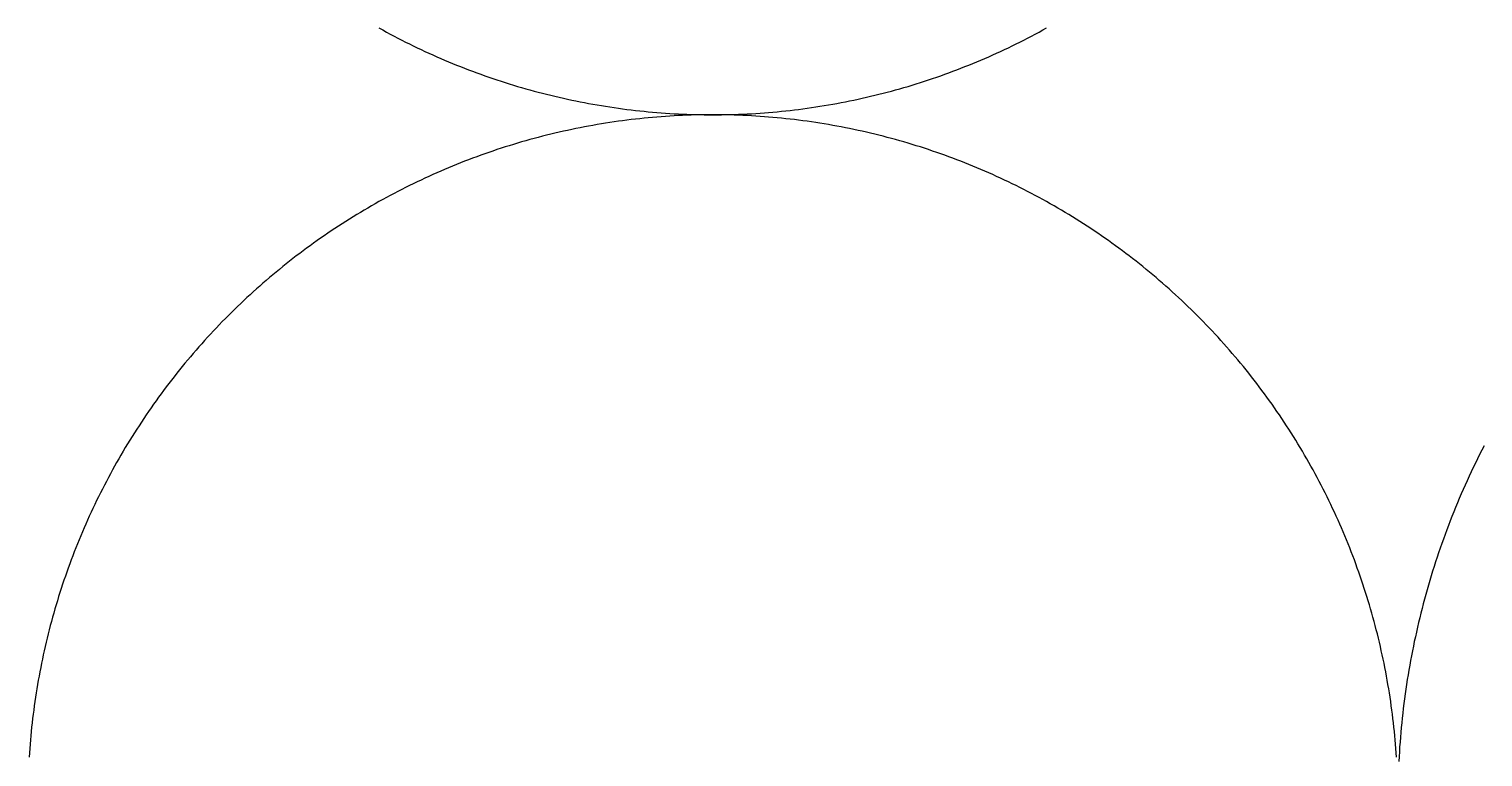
# Model space of a CAD drawing. Header units: metres. Extents: x -80 to 260, y -90 to 270.
# Drawn here: x -79.8 to 89.9, y 5.1 to 90 of the extents above; entities that cross this region are included whole.
import ezdxf

# ---------------------------------------------------------------- set-up
doc = ezdxf.new("R2010")
doc.units = ezdxf.units.M

msp = doc.modelspace()

# ---------------------------------------------------------------- linework, layer by layer
for p, q in [((-38.98, 90.139), (-38.5403, 89.8955)), ((38.5403, 89.8955), (38.98, 90.139)), ((-38.5403, 89.8955), (-38.099, 89.6547)), ((-38.099, 89.6547), (-37.6563, 89.4167)), ((-37.6563, 89.4167), (-37.2121, 89.1815)), ((-37.2121, 89.1815), (-36.7664, 88.9491)), ((-36.7664, 88.9491), (-36.3192, 88.7195)), ((-36.3192, 88.7195), (-35.8707, 88.4927)), ((-35.8707, 88.4927), (-35.4207, 88.2687)), ((35.4207, 88.2687), (35.8707, 88.4927)), ((35.8707, 88.4927), (36.3192, 88.7195)), ((36.3192, 88.7195), (36.7664, 88.9491)), ((36.7664, 88.9491), (37.2121, 89.1815)), ((37.2121, 89.1815), (37.6563, 89.4167)), ((37.6563, 89.4167), (38.099, 89.6547)), ((38.099, 89.6547), (38.5403, 89.8955)), ((-35.4207, 88.2687), (-34.9693, 88.0476)), ((-34.9693, 88.0476), (-34.5165, 87.8293)), ((-34.5165, 87.8293), (-34.0623, 87.6138)), ((-34.0623, 87.6138), (-33.6069, 87.4013)), ((-33.6069, 87.4013), (-33.15, 87.1915)), ((-33.15, 87.1915), (-32.6919, 86.9847)), ((-32.6919, 86.9847), (-32.2325, 86.7807)), ((-32.2325, 86.7807), (-31.7718, 86.5796)), ((31.7718, 86.5796), (32.2325, 86.7807)), ((32.2325, 86.7807), (32.6919, 86.9847)), ((32.6919, 86.9847), (33.15, 87.1915)), ((33.15, 87.1915), (33.6069, 87.4013)), ((33.6069, 87.4013), (34.0623, 87.6138)), ((34.0623, 87.6138), (34.5165, 87.8293)), ((34.5165, 87.8293), (34.9693, 88.0476)), ((34.9693, 88.0476), (35.4207, 88.2687)), ((-31.7718, 86.5796), (-31.3099, 86.3815)), ((-31.3099, 86.3815), (-30.8467, 86.1862)), ((-30.8467, 86.1862), (-30.3823, 85.9938)), ((-30.3823, 85.9938), (-29.9167, 85.8044)), ((-29.9167, 85.8044), (-29.45, 85.6179)), ((-29.45, 85.6179), (-28.982, 85.4343)), ((-28.982, 85.4343), (-28.5129, 85.2537)), ((-28.5129, 85.2537), (-28.0427, 85.076)), ((-28.0427, 85.076), (-27.5714, 84.9013)), ((-27.5714, 84.9013), (-27.099, 84.7296)), ((27.099, 84.7296), (27.5714, 84.9013)), ((27.5714, 84.9013), (28.0427, 85.076)), ((28.0427, 85.076), (28.5129, 85.2537)), ((28.5129, 85.2537), (28.982, 85.4343)), ((28.982, 85.4343), (29.45, 85.6179)), ((29.45, 85.6179), (29.9167, 85.8044)), ((29.9167, 85.8044), (30.3823, 85.9938)), ((30.3823, 85.9938), (30.8467, 86.1862)), ((30.8467, 86.1862), (31.3099, 86.3815)), ((31.3099, 86.3815), (31.7718, 86.5796)), ((-27.099, 84.7296), (-26.6255, 84.5608)), ((-26.6255, 84.5608), (-26.151, 84.395)), ((-26.151, 84.395), (-25.6755, 84.2321)), ((-25.6755, 84.2321), (-25.1989, 84.0723)), ((-25.1989, 84.0723), (-24.7214, 83.9155)), ((-24.7214, 83.9155), (-24.2428, 83.7617)), ((-24.2428, 83.7617), (-23.7633, 83.6108)), ((-23.7633, 83.6108), (-23.2829, 83.463)), ((-23.2829, 83.463), (-22.8015, 83.3183)), ((-22.8015, 83.3183), (-22.3193, 83.1765)), ((22.3193, 83.1765), (22.8015, 83.3183)), ((22.8015, 83.3183), (23.2829, 83.463)), ((23.2829, 83.463), (23.7633, 83.6108)), ((23.7633, 83.6108), (24.2428, 83.7617)), ((24.2428, 83.7617), (24.7214, 83.9155)), ((24.7214, 83.9155), (25.1989, 84.0723)), ((25.1989, 84.0723), (25.6755, 84.2321)), ((25.6755, 84.2321), (26.151, 84.395)), ((26.151, 84.395), (26.6255, 84.5608)), ((26.6255, 84.5608), (27.099, 84.7296)), ((-22.3193, 83.1765), (-21.8362, 83.0378)), ((-21.8362, 83.0378), (-21.3522, 82.9021)), ((-21.3522, 82.9021), (-20.8673, 82.7695)), ((-20.8673, 82.7695), (-20.3817, 82.6399)), ((-20.3817, 82.6399), (-19.8952, 82.5134)), ((-19.8952, 82.5134), (-19.4079, 82.3899)), ((-19.4079, 82.3899), (-18.9199, 82.2695)), ((-18.9199, 82.2695), (-18.4312, 82.1521)), ((-18.4312, 82.1521), (-17.9417, 82.0379)), ((-17.9417, 82.0379), (-17.4514, 81.9267)), ((-17.4514, 81.9267), (-16.9606, 81.8186)), ((-16.9606, 81.8186), (-16.469, 81.7135)), ((-16.469, 81.7135), (-15.9768, 81.6116)), ((-15.9768, 81.6116), (-15.4839, 81.5128)), ((-15.4839, 81.5128), (-14.9905, 81.417)), ((14.9905, 81.417), (15.4839, 81.5128)), ((15.4839, 81.5128), (15.9768, 81.6116)), ((15.9768, 81.6116), (16.469, 81.7135)), ((16.469, 81.7135), (16.9606, 81.8186)), ((16.9606, 81.8186), (17.4514, 81.9267)), ((17.4514, 81.9267), (17.9417, 82.0379)), ((17.9417, 82.0379), (18.4312, 82.1521)), ((18.4312, 82.1521), (18.9199, 82.2695)), ((18.9199, 82.2695), (19.4079, 82.3899)), ((19.4079, 82.3899), (19.8952, 82.5134)), ((19.8952, 82.5134), (20.3817, 82.6399)), ((20.3817, 82.6399), (20.8673, 82.7695)), ((20.8673, 82.7695), (21.3522, 82.9021)), ((21.3522, 82.9021), (21.8362, 83.0378)), ((21.8362, 83.0378), (22.3193, 83.1765)), ((-14.9905, 81.417), (-14.4965, 81.3244)), ((-14.4965, 81.3244), (-14.0018, 81.2349)), ((-14.0018, 81.2349), (-13.5067, 81.1484)), ((-13.5067, 81.1484), (-13.011, 81.0651)), ((-13.011, 81.0651), (-12.5148, 80.9849)), ((-12.5148, 80.9849), (-12.018, 80.9079)), ((-12.018, 80.9079), (-11.5209, 80.8339)), ((-11.5209, 80.8339), (-11.0232, 80.7631)), ((-11.0232, 80.7631), (-10.5251, 80.6954)), ((-10.5251, 80.6954), (-10.0267, 80.6308)), ((-10.0267, 80.6308), (-9.52777, 80.5694)), ((-9.52777, 80.5694), (-9.0285, 80.5111)), ((-9.0285, 80.5111), (-8.52888, 80.4559)), ((-8.52888, 80.4559), (-8.02893, 80.4039)), ((-8.02893, 80.4039), (-7.52866, 80.3551)), ((-7.52866, 80.3551), (-7.02809, 80.3093)), ((-7.02809, 80.3093), (-6.52724, 80.2667)), ((-6.52724, 80.2667), (-6.02614, 80.2273)), ((-6.02614, 80.2273), (-5.5248, 80.191)), ((-5.5248, 79.809), (-6.02614, 79.7727)), ((-5.5248, 80.191), (-5.02324, 80.1579)), ((-5.02324, 79.8421), (-5.5248, 79.809)), ((-5.02324, 80.1579), (-4.52147, 80.1279)), ((-4.52147, 79.8721), (-5.02324, 79.8421)), ((-4.52147, 80.1279), (-4.01953, 80.101)), ((-4.01953, 79.899), (-4.52147, 79.8721)), ((-4.01953, 80.101), (-3.51744, 80.0774)), ((-3.51744, 79.9226), (-4.01953, 79.899)), ((-3.51744, 80.0774), (-3.01521, 80.0569)), ((-3.01521, 79.9431), (-3.51744, 79.9226)), ((-3.01521, 80.0569), (-2.51285, 80.0395)), ((-2.51285, 79.9605), (-3.01521, 79.9431)), ((-2.51285, 80.0395), (-2.01041, 80.0253)), ((-2.01041, 79.9747), (-2.51285, 79.9605)), ((-2.01041, 80.0253), (-1.50787, 80.0142)), ((-1.50787, 79.9858), (-2.01041, 79.9747)), ((-1.50787, 80.0142), (-1.00528, 80.0063)), ((-1.00528, 79.9937), (-1.50787, 79.9858)), ((-1.00528, 80.0063), (-0.50264, 80.0016)), ((-0.50264, 79.9984), (-1.00528, 79.9937)), ((-0.50264, 80.0016), (0, 80)), ((0, 80), (-0.50264, 79.9984)), ((0, 80), (0.50264, 80.0016)), ((0.50264, 79.9984), (0, 80)), ((0.50264, 80.0016), (1.00528, 80.0063)), ((1.00528, 79.9937), (0.50264, 79.9984)), ((1.00528, 80.0063), (1.50787, 80.0142)), ((1.50787, 79.9858), (1.00528, 79.9937)), ((1.50787, 80.0142), (2.01041, 80.0253)), ((2.01041, 79.9747), (1.50787, 79.9858)), ((2.01041, 80.0253), (2.51285, 80.0395)), ((2.51285, 79.9605), (2.01041, 79.9747)), ((2.51285, 80.0395), (3.01521, 80.0569)), ((3.01521, 79.9431), (2.51285, 79.9605)), ((3.01521, 80.0569), (3.51744, 80.0774)), ((3.51744, 79.9226), (3.01521, 79.9431)), ((3.51744, 80.0774), (4.01953, 80.101)), ((4.01953, 79.899), (3.51744, 79.9226)), ((4.01953, 80.101), (4.52147, 80.1279)), ((4.52147, 79.8721), (4.01953, 79.899)), ((4.52147, 80.1279), (5.02324, 80.1579)), ((5.02324, 79.8421), (4.52147, 79.8721)), ((5.02324, 80.1579), (5.5248, 80.191)), ((5.5248, 79.809), (5.02324, 79.8421)), ((5.5248, 80.191), (6.02614, 80.2273)), ((6.02614, 79.7727), (5.5248, 79.809)), ((6.02614, 80.2273), (6.52724, 80.2667)), ((6.52724, 80.2667), (7.02809, 80.3093)), ((7.02809, 80.3093), (7.52866, 80.3551)), ((7.52866, 80.3551), (8.02893, 80.4039)), ((8.02893, 80.4039), (8.52888, 80.4559)), ((8.52888, 80.4559), (9.0285, 80.5111)), ((9.0285, 80.5111), (9.52777, 80.5694)), ((9.52777, 80.5694), (10.0267, 80.6308)), ((10.0267, 80.6308), (10.5251, 80.6954)), ((10.5251, 80.6954), (11.0232, 80.7631)), ((11.0232, 80.7631), (11.5209, 80.8339)), ((11.5209, 80.8339), (12.018, 80.9079)), ((12.018, 80.9079), (12.5148, 80.9849)), ((12.5148, 80.9849), (13.011, 81.0651)), ((13.011, 81.0651), (13.5067, 81.1484)), ((13.5067, 81.1484), (14.0018, 81.2349)), ((14.0018, 81.2349), (14.4965, 81.3244)), ((14.4965, 81.3244), (14.9905, 81.417)), ((-16.9606, 78.1814), (-17.4514, 78.0733)), ((-16.469, 78.2865), (-16.9606, 78.1814)), ((-15.9768, 78.3884), (-16.469, 78.2865)), ((-15.4839, 78.4872), (-15.9768, 78.3884)), ((-14.9905, 78.583), (-15.4839, 78.4872)), ((-14.4965, 78.6756), (-14.9905, 78.583)), ((-14.0018, 78.7651), (-14.4965, 78.6756)), ((-13.5067, 78.8516), (-14.0018, 78.7651)), ((-13.011, 78.9349), (-13.5067, 78.8516)), ((-12.5148, 79.0151), (-13.011, 78.9349)), ((-12.018, 79.0921), (-12.5148, 79.0151)), ((-11.5209, 79.1661), (-12.018, 79.0921)), ((-11.0232, 79.2369), (-11.5209, 79.1661)), ((-10.5251, 79.3046), (-11.0232, 79.2369)), ((-10.0267, 79.3692), (-10.5251, 79.3046)), ((-9.52777, 79.4306), (-10.0267, 79.3692)), ((-9.0285, 79.4889), (-9.52777, 79.4306)), ((-8.52888, 79.5441), (-9.0285, 79.4889)), ((-8.02893, 79.5961), (-8.52888, 79.5441)), ((-7.52866, 79.6449), (-8.02893, 79.5961)), ((-7.02809, 79.6907), (-7.52866, 79.6449)), ((-6.52724, 79.7333), (-7.02809, 79.6907)), ((-6.02614, 79.7727), (-6.52724, 79.7333)), ((6.52724, 79.7333), (6.02614, 79.7727)), ((7.02809, 79.6907), (6.52724, 79.7333)), ((7.52866, 79.6449), (7.02809, 79.6907)), ((8.02893, 79.5961), (7.52866, 79.6449)), ((8.52888, 79.5441), (8.02893, 79.5961)), ((9.0285, 79.4889), (8.52888, 79.5441)), ((9.52777, 79.4306), (9.0285, 79.4889)), ((10.0267, 79.3692), (9.52777, 79.4306)), ((10.5251, 79.3046), (10.0267, 79.3692)), ((11.0232, 79.2369), (10.5251, 79.3046)), ((11.5209, 79.1661), (11.0232, 79.2369)), ((12.018, 79.0921), (11.5209, 79.1661)), ((12.5148, 79.0151), (12.018, 79.0921)), ((13.011, 78.9349), (12.5148, 79.0151)), ((13.5067, 78.8516), (13.011, 78.9349)), ((14.0018, 78.7651), (13.5067, 78.8516)), ((14.4965, 78.6756), (14.0018, 78.7651)), ((14.9905, 78.583), (14.4965, 78.6756)), ((15.4839, 78.4872), (14.9905, 78.583)), ((15.9768, 78.3884), (15.4839, 78.4872)), ((16.469, 78.2865), (15.9768, 78.3884)), ((16.9606, 78.1814), (16.469, 78.2865)), ((17.4514, 78.0733), (16.9606, 78.1814)), ((-23.2829, 76.537), (-23.7633, 76.3892)), ((-22.8015, 76.6817), (-23.2829, 76.537)), ((-22.3193, 76.8235), (-22.8015, 76.6817)), ((-21.8362, 76.9622), (-22.3193, 76.8235)), ((-21.3522, 77.0979), (-21.8362, 76.9622)), ((-20.8673, 77.2305), (-21.3522, 77.0979)), ((-20.3817, 77.3601), (-20.8673, 77.2305)), ((-19.8952, 77.4866), (-20.3817, 77.3601)), ((-19.4079, 77.6101), (-19.8952, 77.4866)), ((-18.9199, 77.7305), (-19.4079, 77.6101)), ((-18.4312, 77.8479), (-18.9199, 77.7305)), ((-17.9417, 77.9621), (-18.4312, 77.8479)), ((-17.4514, 78.0733), (-17.9417, 77.9621)), ((17.9417, 77.9621), (17.4514, 78.0733)), ((18.4312, 77.8479), (17.9417, 77.9621)), ((18.9199, 77.7305), (18.4312, 77.8479)), ((19.4079, 77.6101), (18.9199, 77.7305)), ((19.8952, 77.4866), (19.4079, 77.6101)), ((20.3817, 77.3601), (19.8952, 77.4866)), ((20.8673, 77.2305), (20.3817, 77.3601)), ((21.3522, 77.0979), (20.8673, 77.2305)), ((21.8362, 76.9622), (21.3522, 77.0979)), ((22.3193, 76.8235), (21.8362, 76.9622)), ((22.8015, 76.6817), (22.3193, 76.8235)), ((23.2829, 76.537), (22.8015, 76.6817)), ((23.7633, 76.3892), (23.2829, 76.537)), ((-28.5129, 74.7463), (-28.982, 74.5657)), ((-28.0427, 74.924), (-28.5129, 74.7463)), ((-27.5714, 75.0987), (-28.0427, 74.924)), ((-27.099, 75.2704), (-27.5714, 75.0987)), ((-26.6255, 75.4392), (-27.099, 75.2704)), ((-26.151, 75.605), (-26.6255, 75.4392)), ((-25.6755, 75.7679), (-26.151, 75.605)), ((-25.1989, 75.9277), (-25.6755, 75.7679)), ((-24.7214, 76.0845), (-25.1989, 75.9277)), ((-24.2428, 76.2383), (-24.7214, 76.0845)), ((-23.7633, 76.3892), (-24.2428, 76.2383)), ((24.2428, 76.2383), (23.7633, 76.3892)), ((24.7214, 76.0845), (24.2428, 76.2383)), ((25.1989, 75.9277), (24.7214, 76.0845)), ((25.6755, 75.7679), (25.1989, 75.9277)), ((26.151, 75.605), (25.6755, 75.7679)), ((26.6255, 75.4392), (26.151, 75.605)), ((27.099, 75.2704), (26.6255, 75.4392)), ((27.5714, 75.0987), (27.099, 75.2704)), ((28.0427, 74.924), (27.5714, 75.0987)), ((28.5129, 74.7463), (28.0427, 74.924)), ((28.982, 74.5657), (28.5129, 74.7463)), ((-32.6919, 73.0153), (-33.15, 72.8085)), ((-32.2325, 73.2193), (-32.6919, 73.0153)), ((-31.7718, 73.4204), (-32.2325, 73.2193)), ((-31.3099, 73.6185), (-31.7718, 73.4204)), ((-30.8467, 73.8138), (-31.3099, 73.6185)), ((-30.3823, 74.0062), (-30.8467, 73.8138)), ((-29.9167, 74.1956), (-30.3823, 74.0062)), ((-29.45, 74.3821), (-29.9167, 74.1956)), ((-28.982, 74.5657), (-29.45, 74.3821)), ((29.45, 74.3821), (28.982, 74.5657)), ((29.9167, 74.1956), (29.45, 74.3821)), ((30.3823, 74.0062), (29.9167, 74.1956)), ((30.8467, 73.8138), (30.3823, 74.0062)), ((31.3099, 73.6185), (30.8467, 73.8138)), ((31.7718, 73.4204), (31.3099, 73.6185)), ((32.2325, 73.2193), (31.7718, 73.4204)), ((32.6919, 73.0153), (32.2325, 73.2193)), ((33.15, 72.8085), (32.6919, 73.0153)), ((-35.8707, 71.5073), (-36.3192, 71.2805)), ((-35.4207, 71.7313), (-35.8707, 71.5073)), ((-34.9693, 71.9524), (-35.4207, 71.7313)), ((-34.5165, 72.1707), (-34.9693, 71.9524)), ((-34.0623, 72.3862), (-34.5165, 72.1707)), ((-33.6069, 72.5987), (-34.0623, 72.3862)), ((-33.15, 72.8085), (-33.6069, 72.5987)), ((33.6069, 72.5987), (33.15, 72.8085)), ((34.0623, 72.3862), (33.6069, 72.5987)), ((34.5165, 72.1707), (34.0623, 72.3862)), ((34.9693, 71.9524), (34.5165, 72.1707)), ((35.4207, 71.7313), (34.9693, 71.9524)), ((35.8707, 71.5073), (35.4207, 71.7313)), ((36.3192, 71.2805), (35.8707, 71.5073)), ((-39.4182, 69.6147), (-39.8548, 69.3656)), ((-38.98, 69.861), (-39.4182, 69.6147)), ((-38.5403, 70.1045), (-38.98, 69.861)), ((-38.099, 70.3453), (-38.5403, 70.1045)), ((-37.6563, 70.5833), (-38.099, 70.3453)), ((-37.2121, 70.8185), (-37.6563, 70.5833)), ((-36.7664, 71.0509), (-37.2121, 70.8185)), ((-36.3192, 71.2805), (-36.7664, 71.0509)), ((36.7664, 71.0509), (36.3192, 71.2805)), ((37.2121, 70.8185), (36.7664, 71.0509)), ((37.6563, 70.5833), (37.2121, 70.8185)), ((38.099, 70.3453), (37.6563, 70.5833)), ((38.5403, 70.1045), (38.099, 70.3453)), ((38.98, 69.861), (38.5403, 70.1045)), ((39.4182, 69.6147), (38.98, 69.861)), ((39.8548, 69.3656), (39.4182, 69.6147)), ((-42.014, 68.0795), (-42.4409, 67.8142)), ((-41.5854, 68.3422), (-42.014, 68.0795)), ((-41.1552, 68.6021), (-41.5854, 68.3422)), ((-40.7233, 68.8594), (-41.1552, 68.6021)), ((-40.2899, 69.1139), (-40.7233, 68.8594)), ((-39.8548, 69.3656), (-40.2899, 69.1139)), ((40.2899, 69.1139), (39.8548, 69.3656)), ((40.7233, 68.8594), (40.2899, 69.1139)), ((41.1552, 68.6021), (40.7233, 68.8594)), ((41.5854, 68.3422), (41.1552, 68.6021)), ((42.014, 68.0795), (41.5854, 68.3422)), ((42.4409, 67.8142), (42.014, 68.0795)), ((-44.55, 66.4477), (-44.9667, 66.1664)), ((-44.1317, 66.7263), (-44.55, 66.4477)), ((-43.7115, 67.0022), (-44.1317, 66.7263)), ((-43.2897, 67.2756), (-43.7115, 67.0022)), ((-42.8661, 67.5462), (-43.2897, 67.2756)), ((-42.4409, 67.8142), (-42.8661, 67.5462)), ((42.8661, 67.5462), (42.4409, 67.8142)), ((43.2897, 67.2756), (42.8661, 67.5462)), ((43.7115, 67.0022), (43.2897, 67.2756)), ((44.1317, 66.7263), (43.7115, 67.0022)), ((44.55, 66.4477), (44.1317, 66.7263)), ((44.9667, 66.1664), (44.55, 66.4477)), ((-47.0228, 64.7214), (-47.4285, 64.4246)), ((-46.6152, 65.0155), (-47.0228, 64.7214)), ((-46.2058, 65.3071), (-46.6152, 65.0155)), ((-45.7946, 65.5962), (-46.2058, 65.3071)), ((-45.3815, 65.8826), (-45.7946, 65.5962)), ((-44.9667, 66.1664), (-45.3815, 65.8826)), ((45.3815, 65.8826), (44.9667, 66.1664)), ((45.7946, 65.5962), (45.3815, 65.8826)), ((46.2058, 65.3071), (45.7946, 65.5962)), ((46.6152, 65.0155), (46.2058, 65.3071)), ((47.0228, 64.7214), (46.6152, 65.0155)), ((47.4285, 64.4246), (47.0228, 64.7214)), ((-49.4288, 62.9031), (-49.823, 62.5913)), ((-49.0326, 63.2124), (-49.4288, 62.9031)), ((-48.6344, 63.5192), (-49.0326, 63.2124)), ((-48.2344, 63.8235), (-48.6344, 63.5192)), ((-47.8324, 64.1254), (-48.2344, 63.8235)), ((-47.4285, 64.4246), (-47.8324, 64.1254)), ((47.8324, 64.1254), (47.4285, 64.4246)), ((48.2344, 63.8235), (47.8324, 64.1254)), ((48.6344, 63.5192), (48.2344, 63.8235)), ((49.0326, 63.2124), (48.6344, 63.5192)), ((49.4288, 62.9031), (49.0326, 63.2124)), ((49.823, 62.5913), (49.4288, 62.9031)), ((-51.3802, 61.3194), (-51.7645, 60.9954)), ((-50.9939, 61.6411), (-51.3802, 61.3194)), ((-50.6056, 61.9602), (-50.9939, 61.6411)), ((-50.2153, 62.277), (-50.6056, 61.9602)), ((-49.823, 62.5913), (-50.2153, 62.277)), ((50.2153, 62.277), (49.823, 62.5913)), ((50.6056, 61.9602), (50.2153, 62.277)), ((50.9939, 61.6411), (50.6056, 61.9602)), ((51.3802, 61.3194), (50.9939, 61.6411)), ((51.7645, 60.9954), (51.3802, 61.3194)), ((-53.2809, 59.6753), (-53.6548, 59.3393)), ((-52.9049, 60.0089), (-53.2809, 59.6753)), ((-52.5269, 60.3401), (-52.9049, 60.0089)), ((-52.1467, 60.6689), (-52.5269, 60.3401)), ((-51.7645, 60.9954), (-52.1467, 60.6689)), ((52.1467, 60.6689), (51.7645, 60.9954)), ((52.5269, 60.3401), (52.1467, 60.6689)), ((52.9049, 60.0089), (52.5269, 60.3401)), ((53.2809, 59.6753), (52.9049, 60.0089)), ((53.6548, 59.3393), (53.2809, 59.6753)), ((-55.1291, 57.9722), (-55.4923, 57.6247)), ((-54.7638, 58.3175), (-55.1291, 57.9722)), ((-54.3963, 58.6604), (-54.7638, 58.3175)), ((-54.0266, 59.001), (-54.3963, 58.6604)), ((-53.6548, 59.3393), (-54.0266, 59.001)), ((54.0266, 59.001), (53.6548, 59.3393)), ((54.3963, 58.6604), (54.0266, 59.001)), ((54.7638, 58.3175), (54.3963, 58.6604)), ((55.1291, 57.9722), (54.7638, 58.3175)), ((55.4923, 57.6247), (55.1291, 57.9722)), ((-56.9229, 56.212), (-57.2749, 55.8532)), ((-56.5685, 56.5685), (-56.9229, 56.212)), ((-56.212, 56.9229), (-56.5685, 56.5685)), ((-55.8532, 57.2749), (-56.212, 56.9229)), ((-55.4923, 57.6247), (-55.8532, 57.2749)), ((55.8532, 57.2749), (55.4923, 57.6247)), ((56.212, 56.9229), (55.8532, 57.2749)), ((56.5685, 56.5685), (56.212, 56.9229)), ((56.9229, 56.212), (56.5685, 56.5685)), ((57.2749, 55.8532), (56.9229, 56.212)), ((-58.6604, 54.3963), (-59.001, 54.0266)), ((-58.3175, 54.7638), (-58.6604, 54.3963)), ((-57.9722, 55.1291), (-58.3175, 54.7638)), ((-57.6247, 55.4923), (-57.9722, 55.1291)), ((-57.2749, 55.8532), (-57.6247, 55.4923)), ((57.6247, 55.4923), (57.2749, 55.8532)), ((57.9722, 55.1291), (57.6247, 55.4923)), ((58.3175, 54.7638), (57.9722, 55.1291)), ((58.6604, 54.3963), (58.3175, 54.7638)), ((59.001, 54.0266), (58.6604, 54.3963)), ((-60.0089, 52.9049), (-60.3401, 52.5269)), ((-59.6753, 53.2809), (-60.0089, 52.9049)), ((-59.3393, 53.6548), (-59.6753, 53.2809)), ((-59.001, 54.0266), (-59.3393, 53.6548)), ((59.3393, 53.6548), (59.001, 54.0266)), ((59.6753, 53.2809), (59.3393, 53.6548)), ((60.0089, 52.9049), (59.6753, 53.2809)), ((60.3401, 52.5269), (60.0089, 52.9049)), ((-61.6411, 50.9939), (-61.9602, 50.6056)), ((-61.3194, 51.3802), (-61.6411, 50.9939)), ((-60.9954, 51.7645), (-61.3194, 51.3802)), ((-60.6689, 52.1467), (-60.9954, 51.7645)), ((-60.3401, 52.5269), (-60.6689, 52.1467)), ((60.6689, 52.1467), (60.3401, 52.5269)), ((60.9954, 51.7645), (60.6689, 52.1467)), ((61.3194, 51.3802), (60.9954, 51.7645)), ((61.6411, 50.9939), (61.3194, 51.3802)), ((61.9602, 50.6056), (61.6411, 50.9939)), ((-62.9031, 49.4288), (-63.2124, 49.0326)), ((-62.5913, 49.823), (-62.9031, 49.4288)), ((-62.277, 50.2153), (-62.5913, 49.823)), ((-61.9602, 50.6056), (-62.277, 50.2153)), ((62.277, 50.2153), (61.9602, 50.6056)), ((62.5913, 49.823), (62.277, 50.2153)), ((62.9031, 49.4288), (62.5913, 49.823)), ((63.2124, 49.0326), (62.9031, 49.4288)), ((-64.1254, 47.8324), (-64.4246, 47.4285)), ((-63.8235, 48.2344), (-64.1254, 47.8324)), ((-63.5192, 48.6344), (-63.8235, 48.2344)), ((-63.2124, 49.0326), (-63.5192, 48.6344)), ((63.5192, 48.6344), (63.2124, 49.0326)), ((63.8235, 48.2344), (63.5192, 48.6344)), ((64.1254, 47.8324), (63.8235, 48.2344)), ((64.4246, 47.4285), (64.1254, 47.8324)), ((-65.3071, 46.2058), (-65.5962, 45.7946)), ((-65.0155, 46.6152), (-65.3071, 46.2058)), ((-64.7214, 47.0228), (-65.0155, 46.6152)), ((-64.4246, 47.4285), (-64.7214, 47.0228)), ((64.7214, 47.0228), (64.4246, 47.4285)), ((65.0155, 46.6152), (64.7214, 47.0228)), ((65.3071, 46.2058), (65.0155, 46.6152)), ((65.5962, 45.7946), (65.3071, 46.2058)), ((-66.4477, 44.55), (-66.7263, 44.1317)), ((-66.1664, 44.9667), (-66.4477, 44.55)), ((-65.8826, 45.3815), (-66.1664, 44.9667)), ((-65.5962, 45.7946), (-65.8826, 45.3815)), ((65.8826, 45.3815), (65.5962, 45.7946)), ((66.1664, 44.9667), (65.8826, 45.3815)), ((66.4477, 44.55), (66.1664, 44.9667)), ((66.7263, 44.1317), (66.4477, 44.55)), ((-67.5462, 42.8661), (-67.8142, 42.4409)), ((-67.2756, 43.2897), (-67.5462, 42.8661)), ((-67.0022, 43.7115), (-67.2756, 43.2897)), ((-66.7263, 44.1317), (-67.0022, 43.7115)), ((67.0022, 43.7115), (66.7263, 44.1317)), ((67.2756, 43.2897), (67.0022, 43.7115)), ((67.5462, 42.8661), (67.2756, 43.2897)), ((67.8142, 42.4409), (67.5462, 42.8661)), ((-68.6021, 41.1552), (-68.8594, 40.7233)), ((-68.3422, 41.5854), (-68.6021, 41.1552)), ((-68.0795, 42.014), (-68.3422, 41.5854)), ((-67.8142, 42.4409), (-68.0795, 42.014)), ((68.0795, 42.014), (67.8142, 42.4409)), ((68.3422, 41.5854), (68.0795, 42.014)), ((68.6021, 41.1552), (68.3422, 41.5854)), ((68.8594, 40.7233), (68.6021, 41.1552)), ((89.8094, 40.8591), (89.5543, 40.3545)), ((90.0677, 41.3622), (89.8094, 40.8591)), ((-69.6147, 39.4182), (-69.861, 38.98)), ((-69.3656, 39.8548), (-69.6147, 39.4182)), ((-69.1139, 40.2899), (-69.3656, 39.8548)), ((-68.8594, 40.7233), (-69.1139, 40.2899)), ((69.1139, 40.2899), (68.8594, 40.7233)), ((69.3656, 39.8548), (69.1139, 40.2899)), ((69.6147, 39.4182), (69.3656, 39.8548)), ((69.861, 38.98), (69.6147, 39.4182)), ((89.0535, 39.3404), (88.808, 38.831)), ((89.3023, 39.8482), (89.0535, 39.3404)), ((89.5543, 40.3545), (89.3023, 39.8482)), ((-70.5833, 37.6563), (-70.8185, 37.2121)), ((-70.3453, 38.099), (-70.5833, 37.6563)), ((-70.1045, 38.5403), (-70.3453, 38.099)), ((-69.861, 38.98), (-70.1045, 38.5403)), ((70.1045, 38.5403), (69.861, 38.98)), ((70.3453, 38.099), (70.1045, 38.5403)), ((70.5833, 37.6563), (70.3453, 38.099)), ((70.8185, 37.2121), (70.5833, 37.6563)), ((88.3264, 37.8077), (88.0905, 37.2938)), ((88.5656, 38.3201), (88.3264, 37.8077)), ((88.808, 38.831), (88.5656, 38.3201)), ((-71.5073, 35.8707), (-71.7313, 35.4207)), ((-71.2805, 36.3192), (-71.5073, 35.8707)), ((-71.0509, 36.7664), (-71.2805, 36.3192)), ((-70.8185, 37.2121), (-71.0509, 36.7664)), ((71.0509, 36.7664), (70.8185, 37.2121)), ((71.2805, 36.3192), (71.0509, 36.7664)), ((71.5073, 35.8707), (71.2805, 36.3192)), ((71.7313, 35.4207), (71.5073, 35.8707)), ((87.4021, 35.7433), (87.1791, 35.2236)), ((87.6283, 36.2616), (87.4021, 35.7433)), ((87.8578, 36.7784), (87.6283, 36.2616)), ((88.0905, 37.2938), (87.8578, 36.7784)), ((-72.3862, 34.0623), (-72.5987, 33.6069)), ((-72.1707, 34.5165), (-72.3862, 34.0623)), ((-71.9524, 34.9693), (-72.1707, 34.5165)), ((-71.7313, 35.4207), (-71.9524, 34.9693)), ((71.9524, 34.9693), (71.7313, 35.4207)), ((72.1707, 34.5165), (71.9524, 34.9693)), ((72.3862, 34.0623), (72.1707, 34.5165)), ((72.5987, 33.6069), (72.3862, 34.0623)), ((86.7431, 34.1801), (86.5299, 33.6563)), ((86.9595, 34.7025), (86.7431, 34.1801)), ((87.1791, 35.2236), (86.9595, 34.7025)), ((-73.0153, 32.6919), (-73.2193, 32.2325)), ((-72.8085, 33.15), (-73.0153, 32.6919)), ((-72.5987, 33.6069), (-72.8085, 33.15)), ((72.8085, 33.15), (72.5987, 33.6069)), ((73.0153, 32.6919), (72.8085, 33.15)), ((73.2193, 32.2325), (73.0153, 32.6919)), ((86.1136, 32.6048), (85.9104, 32.0771)), ((86.3201, 33.1312), (86.1136, 32.6048)), ((86.5299, 33.6563), (86.3201, 33.1312)), ((-73.8138, 30.8467), (-74.0062, 30.3823)), ((-73.6185, 31.3099), (-73.8138, 30.8467)), ((-73.4204, 31.7718), (-73.6185, 31.3099)), ((-73.2193, 32.2325), (-73.4204, 31.7718)), ((73.4204, 31.7718), (73.2193, 32.2325)), ((73.6185, 31.3099), (73.4204, 31.7718)), ((73.8138, 30.8467), (73.6185, 31.3099)), ((74.0062, 30.3823), (73.8138, 30.8467)), ((85.514, 31.0179), (85.3207, 30.4864)), ((85.7105, 31.5481), (85.514, 31.0179)), ((85.9104, 32.0771), (85.7105, 31.5481)), ((-74.5657, 28.982), (-74.7463, 28.5129)), ((-74.3821, 29.45), (-74.5657, 28.982)), ((-74.1956, 29.9167), (-74.3821, 29.45)), ((-74.0062, 30.3823), (-74.1956, 29.9167)), ((74.1956, 29.9167), (74.0062, 30.3823)), ((74.3821, 29.45), (74.1956, 29.9167)), ((74.5657, 28.982), (74.3821, 29.45)), ((74.7463, 28.5129), (74.5657, 28.982)), ((84.7612, 28.8849), (84.5814, 28.3488)), ((84.9443, 29.4199), (84.7612, 28.8849)), ((85.1309, 29.9538), (84.9443, 29.4199)), ((85.3207, 30.4864), (85.1309, 29.9538)), ((-75.0987, 27.5714), (-75.2704, 27.099)), ((-74.924, 28.0427), (-75.0987, 27.5714)), ((-74.7463, 28.5129), (-74.924, 28.0427)), ((74.924, 28.0427), (74.7463, 28.5129)), ((75.0987, 27.5714), (74.924, 28.0427)), ((75.2704, 27.099), (75.0987, 27.5714)), ((84.2319, 27.2732), (84.0622, 26.7337)), ((84.4049, 27.8115), (84.2319, 27.2732)), ((84.5814, 28.3488), (84.4049, 27.8115)), ((-75.7679, 25.6755), (-75.9277, 25.1989)), ((-75.605, 26.151), (-75.7679, 25.6755)), ((-75.4392, 26.6255), (-75.605, 26.151)), ((-75.2704, 27.099), (-75.4392, 26.6255)), ((75.4392, 26.6255), (75.2704, 27.099)), ((75.605, 26.151), (75.4392, 26.6255)), ((75.7679, 25.6755), (75.605, 26.151)), ((75.9277, 25.1989), (75.7679, 25.6755)), ((83.733, 25.6517), (83.5736, 25.1092)), ((83.8959, 26.1933), (83.733, 25.6517)), ((84.0622, 26.7337), (83.8959, 26.1933)), ((-76.2383, 24.2428), (-76.3892, 23.7633)), ((-76.0845, 24.7214), (-76.2383, 24.2428)), ((-75.9277, 25.1989), (-76.0845, 24.7214)), ((76.0845, 24.7214), (75.9277, 25.1989)), ((76.2383, 24.2428), (76.0845, 24.7214)), ((76.3892, 23.7633), (76.2383, 24.2428)), ((83.2649, 24.0212), (83.1157, 23.4757)), ((83.4175, 24.5657), (83.2649, 24.0212)), ((83.5736, 25.1092), (83.4175, 24.5657)), ((-76.8235, 22.3193), (-76.9622, 21.8362)), ((-76.6817, 22.8015), (-76.8235, 22.3193)), ((-76.537, 23.2829), (-76.6817, 22.8015)), ((-76.3892, 23.7633), (-76.537, 23.2829)), ((76.537, 23.2829), (76.3892, 23.7633)), ((76.6817, 22.8015), (76.537, 23.2829)), ((76.8235, 22.3193), (76.6817, 22.8015)), ((76.9622, 21.8362), (76.8235, 22.3193)), ((82.8275, 22.3821), (82.6886, 21.8339)), ((82.9699, 22.9294), (82.8275, 22.3821)), ((83.1157, 23.4757), (82.9699, 22.9294)), ((-77.3601, 20.3817), (-77.4866, 19.8952)), ((-77.2305, 20.8673), (-77.3601, 20.3817)), ((-77.0979, 21.3522), (-77.2305, 20.8673)), ((-76.9622, 21.8362), (-77.0979, 21.3522)), ((77.0979, 21.3522), (76.9622, 21.8362)), ((77.2305, 20.8673), (77.0979, 21.3522)), ((77.3601, 20.3817), (77.2305, 20.8673)), ((77.4866, 19.8952), (77.3601, 20.3817)), ((82.4211, 20.735), (82.2926, 20.1844)), ((82.5531, 21.2849), (82.4211, 20.735)), ((82.6886, 21.8339), (82.5531, 21.2849)), ((-77.7305, 18.9199), (-77.8479, 18.4312)), ((-77.6101, 19.4079), (-77.7305, 18.9199)), ((-77.4866, 19.8952), (-77.6101, 19.4079)), ((77.6101, 19.4079), (77.4866, 19.8952)), ((77.7305, 18.9199), (77.6101, 19.4079)), ((77.8479, 18.4312), (77.7305, 18.9199)), ((82.0459, 19.0806), (81.9277, 18.5276)), ((82.1675, 19.6329), (82.0459, 19.0806)), ((82.2926, 20.1844), (82.1675, 19.6329)), ((-78.0733, 17.4514), (-78.1814, 16.9606)), ((-77.9621, 17.9417), (-78.0733, 17.4514)), ((-77.8479, 18.4312), (-77.9621, 17.9417)), ((77.9621, 17.9417), (77.8479, 18.4312)), ((78.0733, 17.4514), (77.9621, 17.9417)), ((78.1814, 16.9606), (78.0733, 17.4514)), ((81.7019, 17.4194), (81.5942, 16.8643)), ((81.813, 17.9739), (81.7019, 17.4194)), ((81.9277, 18.5276), (81.813, 17.9739)), ((-78.4872, 15.4839), (-78.583, 14.9905)), ((-78.3884, 15.9768), (-78.4872, 15.4839)), ((-78.2865, 16.469), (-78.3884, 15.9768)), ((-78.1814, 16.9606), (-78.2865, 16.469)), ((78.2865, 16.469), (78.1814, 16.9606)), ((78.3884, 15.9768), (78.2865, 16.469)), ((78.4872, 15.4839), (78.3884, 15.9768)), ((78.583, 14.9905), (78.4872, 15.4839)), ((81.3892, 15.7521), (81.292, 15.195)), ((81.4899, 16.3085), (81.3892, 15.7521)), ((81.5942, 16.8643), (81.4899, 16.3085)), ((-78.7651, 14.0018), (-78.8516, 13.5067)), ((-78.6756, 14.4965), (-78.7651, 14.0018)), ((-78.583, 14.9905), (-78.6756, 14.4965)), ((78.6756, 14.4965), (78.583, 14.9905)), ((78.7651, 14.0018), (78.6756, 14.4965)), ((78.8516, 13.5067), (78.7651, 14.0018)), ((81.1081, 14.0791), (81.0213, 13.5203)), ((81.1983, 14.6373), (81.1081, 14.0791)), ((81.292, 15.195), (81.1983, 14.6373)), ((-79.0921, 12.018), (-79.1661, 11.5209)), ((-79.0151, 12.5148), (-79.0921, 12.018)), ((-78.9349, 13.011), (-79.0151, 12.5148)), ((-78.8516, 13.5067), (-78.9349, 13.011)), ((78.9349, 13.011), (78.8516, 13.5067)), ((79.0151, 12.5148), (78.9349, 13.011)), ((79.0921, 12.018), (79.0151, 12.5148)), ((79.1661, 11.5209), (79.0921, 12.018)), ((80.8585, 12.4011), (80.7823, 11.8408)), ((80.9382, 12.961), (80.8585, 12.4011)), ((81.0213, 13.5203), (80.9382, 12.961)), ((-79.3046, 10.5251), (-79.3692, 10.0267)), ((-79.2369, 11.0232), (-79.3046, 10.5251)), ((-79.1661, 11.5209), (-79.2369, 11.0232)), ((79.2369, 11.0232), (79.1661, 11.5209)), ((79.3046, 10.5251), (79.2369, 11.0232)), ((79.3692, 10.0267), (79.3046, 10.5251)), ((80.6406, 10.7187), (80.575, 10.1571)), ((80.7097, 11.28), (80.6406, 10.7187)), ((80.7823, 11.8408), (80.7097, 11.28)), ((-79.5441, 8.52888), (-79.5961, 8.02893)), ((-79.4889, 9.0285), (-79.5441, 8.52888)), ((-79.4306, 9.52777), (-79.4889, 9.0285)), ((-79.3692, 10.0267), (-79.4306, 9.52777)), ((79.4306, 9.52777), (79.3692, 10.0267)), ((79.4889, 9.0285), (79.4306, 9.52777)), ((79.5441, 8.52888), (79.4889, 9.0285)), ((79.5961, 8.02893), (79.5441, 8.52888)), ((80.4544, 9.03255), (80.3994, 8.46974)), ((80.5129, 9.595), (80.4544, 9.03255)), ((80.575, 10.1571), (80.5129, 9.595)), ((-79.6907, 7.02809), (-79.7333, 6.52724)), ((-79.6449, 7.52866), (-79.6907, 7.02809)), ((-79.5961, 8.02893), (-79.6449, 7.52866)), ((79.6449, 7.52866), (79.5961, 8.02893)), ((79.6907, 7.02809), (79.6449, 7.52866)), ((79.7333, 6.52724), (79.6907, 7.02809)), ((80.3001, 7.34315), (80.2557, 6.7794)), ((80.348, 7.9066), (80.3001, 7.34315)), ((80.3994, 8.46974), (80.348, 7.9066)), ((-79.809, 5.5248), (-79.8421, 5.02324)), ((-79.7727, 6.02614), (-79.809, 5.5248)), ((-79.7333, 6.52724), (-79.7727, 6.02614)), ((79.7727, 6.02614), (79.7333, 6.52724)), ((79.809, 5.5248), (79.7727, 6.02614)), ((79.8421, 5.02324), (79.809, 5.5248)), ((80.1776, 5.65114), (80.1439, 5.08665)), ((80.2149, 6.21539), (80.1776, 5.65114)), ((80.2557, 6.7794), (80.2149, 6.21539)), ((80.1439, 5.08665), (80.1137, 4.52199))]:
    msp.add_line(p, q)

doc.saveas('drawing.dxf')
